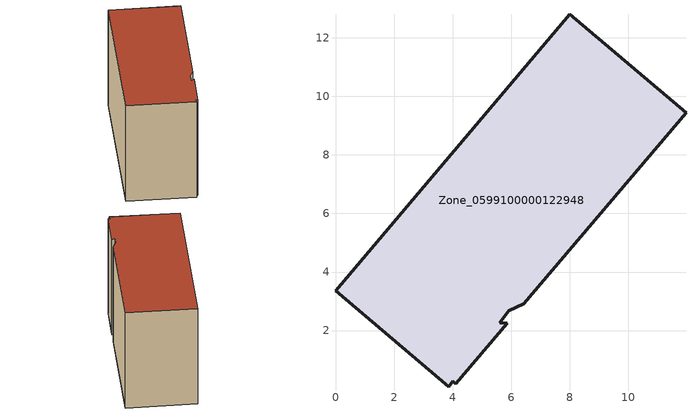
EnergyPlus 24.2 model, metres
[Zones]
Zone_0599100000122948
 floor ground (C_G): 4.1,0.17 4,0.26 3.87,0.07 0,3.36 8.01,12.81 11.97,9.45 6.43,2.91 5.93,2.67 5.61,2.27 5.86,2.24 z0
 wall outside (C_F): 11.97,9.45 8.01,12.81 0,3.36 3.87,0.07 4,0.26 4.1,0.17 5.86,2.24 5.61,2.27 5.93,2.67 6.43,2.91 11.97,9.45 z0:8.14
 roof outside (C_R): 4,0.26 4.1,0.17 5.86,2.24 5.61,2.27 5.93,2.67 6.43,2.91 11.97,9.45 8.01,12.81 0,3.36 3.87,0.07 z8.14
[BUILDING]
Pand.0599100000122948: North Axis=0; Terrain=City; Loads Convergence Tolerance Value=0.04; Temperature Convergence Tolerance Value=0.4; Solar Distribution=FullExterior; Maximum Number of Warmup Days=25; Minimum Number of Warmup Days=1
[Site:Location]
Rotterdam.The.Hague.AP_ZH_NLD Design_Conditions: Latitude=51.96; Longitude=4.45; Time Zone=1; Elevation=-4.5
[SITE:GROUNDTEMPERATURE:BUILDINGSURFACE]
18, 18, 18, 18, 18, 18, 18, 18, 18, 18, 18, 18
[MATERIAL] Thermal Absorptance=0.9; Solar Absorptance=0.7; Visible Absorptance=0.7
Name | Roughness | Thickness | Conductivity | Density | Specific Heat
G.TI.1992-2005 | MediumSmooth | 0.15 | 0.06 | 540 | 1210
F.TI.1992-2005 | Rough | 0.3 | 0.12 | 1920 | 840
R.TI.1992-2005 | MediumRough | 0.2 | 0.08 | 1500 | 1000
[CONSTRUCTION]
C_G: G.TI.1992-2005
C_F: F.TI.1992-2005
C_R: R.TI.1992-2005
[ZONE]
Zone_0599100000122948: Type=1; Multiplier=1; Ceiling Height=Autocalculate; Volume=Autocalculate; Floor Area=autocalculate; Part of Total Floor Area=Yes
[ZONEINFILTRATION:DESIGNFLOWRATE]
Infil_Zone_0599100000122948: Zone or ZoneList or Space or SpaceList=Zone_0599100000122948; Schedule=AlwaysOn; Design Flow Rate Calculation Method=Flow/Area; Flow Rate per Floor Area=0.0015; Constant Term Coefficient=1; Temperature Term Coefficient=0; Velocity Term Coefficient=0; Velocity Squared Term Coefficient=0
[HVACTEMPLATE:ZONE:IDEALLOADSAIRSYSTEM]
Zone_0599100000122948: Maximum Heating Supply Air Temperature=50; Minimum Cooling Supply Air Temperature=13; Maximum Heating Supply Air Humidity Ratio=0.0156; Minimum Cooling Supply Air Humidity Ratio=0.0077; Heating Limit=NoLimit; Cooling Limit=NoLimit; Dehumidification Control Type=ConstantSensibleHeatRatio; Cooling Sensible Heat Ratio=0.7; Dehumidification Setpoint=60; Humidification Control Type=None; Humidification Setpoint=30; Outdoor Air Method=None; Outdoor Air Flow Rate per Person=0.00944; Outdoor Air Flow Rate per Zone Floor Area=0; Outdoor Air Flow Rate per Zone=0; Demand Controlled Ventilation Type=None; Outdoor Air Economizer Type=NoEconomizer; Heat Recovery Type=None; Sensible Heat Recovery Effectiveness=0.7; Latent Heat Recovery Effectiveness=0.65
[ZONECONTROL:THERMOSTAT]
ThermostatControl_Zone_0599100000122948: Zone or ZoneList=Zone_0599100000122948; Control Type Schedule=DualSetpointControlType; Control 1=Thermostat_Zone_0599100000122948; Temperature Difference Between Cutout And Setpoint=0
[THERMOSTATSETPOINT:DUALSETPOINT]
Thermostat_Zone_0599100000122948: Heating Setpoint Temperature Schedule=HeatingSetpoint_Zone_0599100000122948; Cooling Setpoint Temperature Schedule=CoolingSetpoint_Zone_0599100000122948
[SCHEDULE:COMPACT]
HeatingSetpoint_Zone_0599100000122948: Through: 12/31, For: AllDays, Until: 24:00, 21
CoolingSetpoint_Zone_0599100000122948: Through: 12/31, For: AllDays, Until: 24:00, 24
DualSetpointControlType: Through: 12/31, For: AllDays, Until: 24:00, 4
AlwaysOn: Through: 12/31, For: AllDays, Until: 24:00, 1
